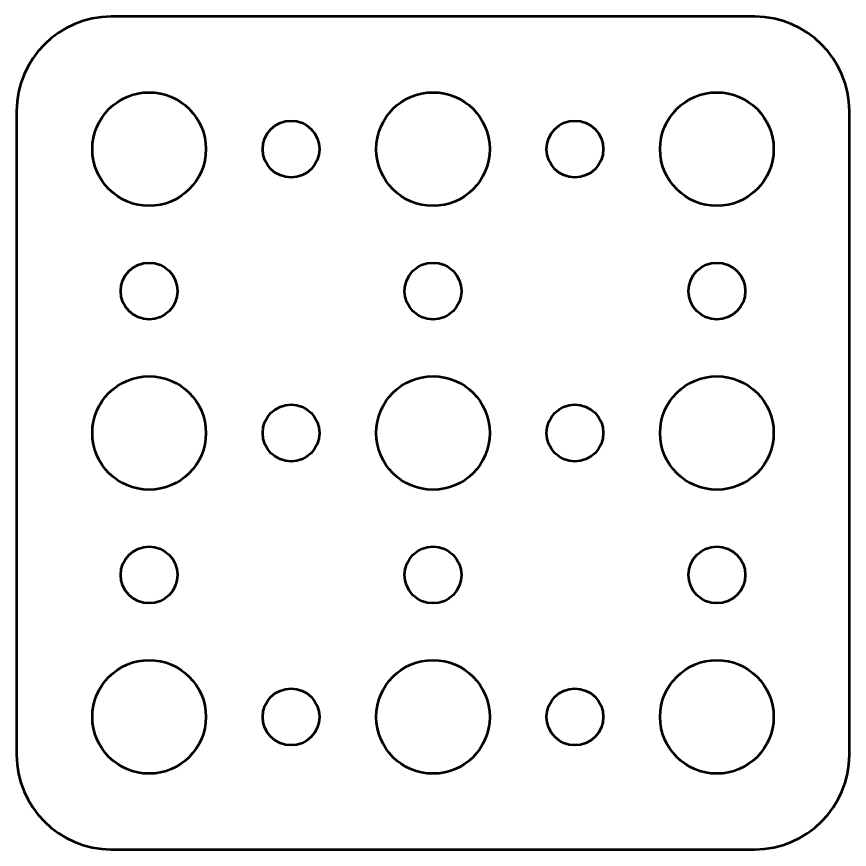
# Model space of a CAD drawing. Header units: centimetres. Extents: x -29.3 to 25.7, y -27.5 to 28.7.
# Drawn here: x -23.2 to -18.8, y 6.8 to 11.2 of the extents above; entities that cross this region are included whole.
import ezdxf

# ---------------------------------------------------------------- set-up
doc = ezdxf.new("R2010")
doc.units = ezdxf.units.CM
doc.header["$MEASUREMENT"] = 0
doc.layers.add('Layer 1', color=7, linetype='Continuous')

msp = doc.modelspace()

# ---------------------------------------------------------------- linework, layer by layer
at = {"layer": 'Layer 1', "lineweight": 53}
for centre, major_axis in [((-22.49999, 10.49999), (0, 0.30001)), ((-20.99999, 10.49999), (0, 0.30001)), ((-19.49999, 10.49999), (0, 0.30001)), ((-21.75, 10.5), (0, 0.15)), ((-20.25, 10.5), (0, 0.15)), ((-22.5, 9.75), (0, 0.15)), ((-21, 9.75), (0, 0.15)), ((-19.5, 9.75), (0, 0.15)), ((-22.49999, 8.99999), (0, 0.30001)), ((-20.99999, 8.99999), (0, 0.30001)), ((-19.49999, 8.99999), (0, 0.30001)), ((-21.75, 9), (0, 0.15)), ((-20.25, 9), (0, 0.15)), ((-22.5, 8.25), (0, 0.15)), ((-21, 8.25), (0, 0.15)), ((-19.5, 8.25), (0, 0.15)), ((-22.49999, 7.49999), (0, 0.30001)), ((-20.99999, 7.49999), (0, 0.30001)), ((-19.49999, 7.49999), (0, 0.30001)), ((-21.75, 7.5), (0, 0.15)), ((-20.25, 7.5), (0, 0.15))]:
    msp.add_ellipse(centre, major_axis=major_axis, ratio=1, dxfattribs=at)
msp.add_open_spline([(-23.2, 7.3), (-23.2, 7.3), (-23.2, 10.7), (-23.2, 10.7), (-23.2, 10.7), (-23.2, 10.97614), (-22.97614, 11.2), (-22.7, 11.2), (-22.7, 11.2), (-22.7, 11.2), (-19.3, 11.2), (-19.3, 11.2), (-19.3, 11.2), (-19.02386, 11.2), (-18.8, 10.97614), (-18.8, 10.7), (-18.8, 10.7), (-18.8, 10.7), (-18.8, 7.3), (-18.8, 7.3), (-18.8, 7.3), (-18.8, 7.02386), (-19.02386, 6.8), (-19.3, 6.8), (-19.3, 6.8), (-19.3, 6.8), (-22.7, 6.8), (-22.7, 6.8), (-22.7, 6.8), (-22.97614, 6.8), (-23.2, 7.02386), (-23.2, 7.3)], degree=3, knots=[0, 0, 0, 0, 0.1111111, 0.1111111, 0.1111111, 0.1111111, 0.2222222, 0.2222222, 0.2222222, 0.2222222, 0.3333333, 0.3333333, 0.3333333, 0.3333333, 0.4444444, 0.4444444, 0.4444444, 0.4444444, 0.5555556, 0.5555556, 0.5555556, 0.5555556, 0.6666667, 0.6666667, 0.6666667, 0.6666667, 0.7777778, 0.7777778, 0.7777778, 0.7777778, 1, 1, 1, 1], dxfattribs=at)

doc.saveas('drawing.dxf')
